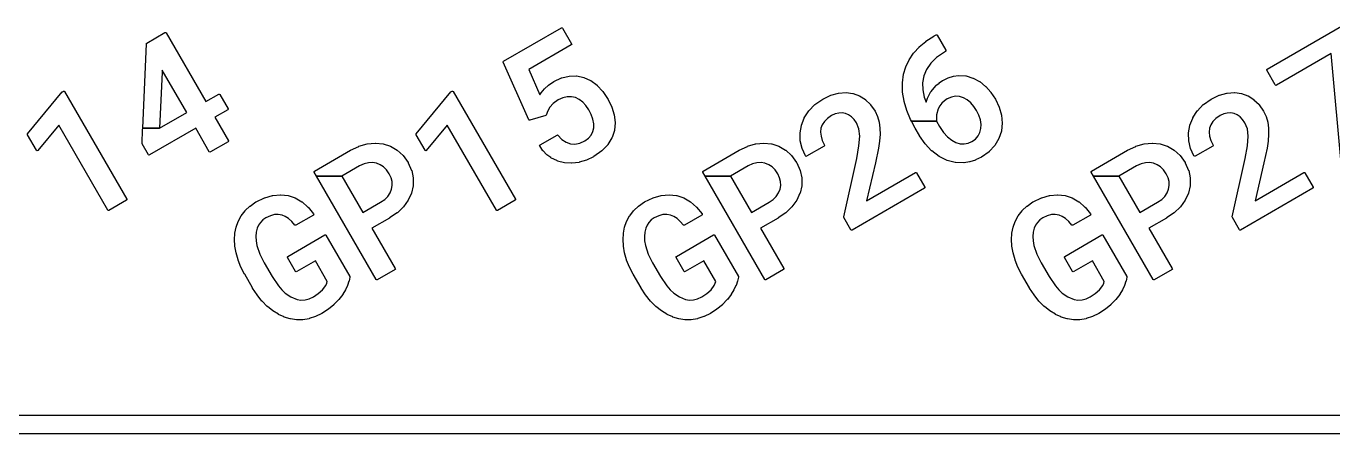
# Model space of a CAD drawing. Header units: millimetres. Extents: x 73 to 173, y -160 to -92.
# Drawn here: x 156.08 to 164.44, y -94.88 to -92.27 of the extents above; entities that cross this region are included whole.
import ezdxf

# ---------------------------------------------------------------- set-up
doc = ezdxf.new("R2010")
doc.units = ezdxf.units.MM
doc.layers.add('F.Silkscreen', color=41, linetype='CONTINUOUS', true_color=0xf2eda1)

msp = doc.modelspace()

# ---------------------------------------------------------------- linework, layer by layer
at = {"layer": 'F.Silkscreen', "linetype": 'CONTINUOUS'}
for p, q in [((159.136845, -92.49903), (159.507259, -92.285171)), ((159.507259, -92.285171), (159.511053, -92.284671)), ((159.511053, -92.284671), (159.514089, -92.287001)), ((159.514089, -92.287001), (159.571926, -92.387177)), ((164.021476, -92.548978), (164.497989, -92.273863)), ((156.852946, -92.382731), (156.853825, -92.382087)), ((156.853825, -92.382087), (156.970373, -92.314798)), ((156.970373, -92.314798), (156.974167, -92.314298)), ((156.974167, -92.314298), (156.977203, -92.316628)), ((156.977203, -92.316628), (157.231377, -92.756871)), ((161.795847, -92.407112), (161.838374, -92.371182)), ((161.838374, -92.371182), (161.838863, -92.370817)), ((161.838863, -92.370817), (161.89039, -92.337104)), ((161.89039, -92.337104), (161.890628, -92.336958)), ((161.890628, -92.336958), (161.903911, -92.329289)), ((161.903911, -92.329289), (161.907705, -92.328789)), ((161.907705, -92.328789), (161.910741, -92.331119)), ((161.910741, -92.331119), (161.967015, -92.428587)), ((156.827826, -92.927587), (156.85133, -92.3862)), ((156.85133, -92.3862), (156.852946, -92.382731)), ((159.570096, -92.394007), (159.297689, -92.551281)), ((159.572426, -92.390971), (159.570096, -92.394007)), ((159.571926, -92.387177), (159.572426, -92.390971)), ((161.731718, -92.488763), (161.760402, -92.446288)), ((161.760402, -92.446288), (161.760839, -92.445731)), ((161.760839, -92.445731), (161.795367, -92.407576)), ((161.795367, -92.407576), (161.795847, -92.407112)), ((161.957654, -92.439764), (161.90623, -92.474859)), ((161.965185, -92.435417), (161.957654, -92.439764)), ((161.967515, -92.432381), (161.965185, -92.435417)), ((161.967015, -92.428587), (161.967515, -92.432381)), ((164.43167, -92.450046), (164.081186, -92.652399)), ((164.499459, -93.196902), (164.43167, -92.450046)), ((159.13468, -92.50156), (159.136845, -92.49903)), ((159.134774, -92.505386), (159.13468, -92.50156)), ((159.297737, -92.873034), (159.134774, -92.505386)), ((161.696272, -92.58048), (161.710059, -92.534266)), ((161.710059, -92.534266), (161.710336, -92.533546)), ((161.710336, -92.533546), (161.731348, -92.489412)), ((161.731348, -92.489412), (161.731718, -92.488763)), ((161.869672, -92.510766), (161.842336, -92.551008)), ((161.90623, -92.474859), (161.869672, -92.510766)), ((164.019146, -92.552014), (164.021476, -92.548978)), ((156.953275, -92.568894), (156.935689, -92.927587)), ((157.109512, -92.82723), (156.952909, -92.555986)), ((156.952909, -92.555986), (156.953279, -92.568501)), ((156.953279, -92.568501), (156.953275, -92.568894)), ((159.297689, -92.551281), (159.368843, -92.713071)), ((159.423987, -92.65123), (159.457398, -92.62877)), ((159.457398, -92.62877), (159.458082, -92.628385)), ((159.458082, -92.628385), (159.507525, -92.605435)), ((159.507525, -92.605435), (159.508467, -92.605107)), ((159.508467, -92.605107), (159.555628, -92.59383)), ((159.555628, -92.59383), (159.556684, -92.593694)), ((159.556684, -92.593694), (159.603866, -92.592683)), ((159.603866, -92.592683), (159.604977, -92.592784)), ((159.604977, -92.592784), (159.649897, -92.601989)), ((159.649897, -92.601989), (159.651003, -92.602354)), ((159.651003, -92.602354), (159.693206, -92.621996)), ((159.693206, -92.621996), (159.69407, -92.622509)), ((159.69407, -92.622509), (159.734916, -92.652726)), ((161.688197, -92.63703), (161.696113, -92.581207)), ((161.696113, -92.581207), (161.696272, -92.58048)), ((161.82546, -92.592291), (161.817477, -92.636101)), ((161.842336, -92.551008), (161.82546, -92.592291)), ((161.923143, -92.637707), (161.945739, -92.622825)), ((161.945739, -92.622825), (161.946286, -92.622512)), ((161.946286, -92.622512), (161.980822, -92.605565)), ((161.980822, -92.605565), (161.981516, -92.605287)), ((161.981516, -92.605287), (162.014291, -92.594909)), ((162.014291, -92.594909), (162.015093, -92.594726)), ((162.015093, -92.594726), (162.046565, -92.590232)), ((162.046565, -92.590232), (162.047544, -92.590189)), ((162.047544, -92.590189), (162.09472, -92.592761)), ((162.09472, -92.592761), (162.095856, -92.592956)), ((162.095856, -92.592956), (162.139931, -92.605894)), ((162.139931, -92.605894), (162.140877, -92.606281)), ((162.140877, -92.606281), (162.181973, -92.62821)), ((162.181973, -92.62821), (162.182777, -92.628745)), ((162.182777, -92.628745), (162.220682, -92.659632)), ((164.019646, -92.555808), (164.019146, -92.552014)), ((164.074356, -92.650569), (164.019646, -92.555808)), ((156.091479, -92.962928), (156.312838, -92.69479)), ((156.312838, -92.69479), (156.314194, -92.693643)), ((156.314194, -92.693643), (156.321258, -92.689564)), ((156.321258, -92.689564), (156.325052, -92.689064)), ((156.325052, -92.689064), (156.328088, -92.691394)), ((156.328088, -92.691394), (156.726693, -93.381797)), ((157.231377, -92.756871), (157.314194, -92.709057)), ((157.314194, -92.709057), (157.317988, -92.708557)), ((157.317988, -92.708557), (157.321024, -92.710887)), ((157.321024, -92.710887), (157.373854, -92.802391)), ((158.577051, -92.962928), (158.79841, -92.69479)), ((158.79841, -92.69479), (158.799766, -92.693643)), ((158.799766, -92.693643), (158.80683, -92.689564)), ((158.80683, -92.689564), (158.810624, -92.689064)), ((158.810624, -92.689064), (158.81366, -92.691394)), ((158.81366, -92.691394), (159.212265, -93.381797)), ((159.368843, -92.713071), (159.377025, -92.700748)), ((159.377025, -92.700748), (159.377338, -92.700327)), ((159.377338, -92.700327), (159.397869, -92.675503)), ((159.397869, -92.675503), (159.398316, -92.675029)), ((159.398316, -92.675029), (159.42337, -92.651719)), ((159.42337, -92.651719), (159.423987, -92.65123)), ((159.734916, -92.652726), (159.735586, -92.653322)), ((159.735586, -92.653322), (159.771799, -92.691857)), ((159.771799, -92.691857), (159.772297, -92.69248)), ((159.772297, -92.69248), (159.80604, -92.742386)), ((161.179001, -92.740613), (161.23022, -92.716178)), ((161.23022, -92.716178), (161.231051, -92.715869)), ((161.231051, -92.715869), (161.279056, -92.702703)), ((161.279056, -92.702703), (161.27999, -92.70254)), ((161.27999, -92.70254), (161.327675, -92.698829)), ((161.327675, -92.698829), (161.328701, -92.698855)), ((161.328701, -92.698855), (161.372061, -92.704432)), ((161.372061, -92.704432), (161.373159, -92.704702)), ((161.373159, -92.704702), (161.413344, -92.719576)), ((161.688148, -92.637824), (161.688197, -92.63703)), ((161.689196, -92.69486), (161.688148, -92.637824)), ((161.689269, -92.695628), (161.689196, -92.69486)), ((161.699556, -92.75458), (161.689269, -92.695628)), ((161.817477, -92.636101), (161.818854, -92.682122)), ((161.818854, -92.682122), (161.828704, -92.728219)), ((161.849823, -92.734145), (161.871216, -92.693139)), ((161.871216, -92.693139), (161.871806, -92.692253)), ((161.871806, -92.692253), (161.902549, -92.655326)), ((161.902549, -92.655326), (161.903146, -92.654722)), ((161.903146, -92.654722), (161.922647, -92.63808)), ((161.922647, -92.63808), (161.923143, -92.637707)), ((162.220682, -92.659632), (162.221259, -92.660184)), ((162.221259, -92.660184), (162.254386, -92.697402)), ((162.254386, -92.697402), (162.254806, -92.697944)), ((162.254806, -92.697944), (162.283352, -92.740581)), ((163.664573, -92.740613), (163.715792, -92.716178)), ((163.715792, -92.716178), (163.716623, -92.715869)), ((163.716623, -92.715869), (163.764628, -92.702703)), ((163.764628, -92.702703), (163.765562, -92.70254)), ((163.765562, -92.70254), (163.813247, -92.698829)), ((163.813247, -92.698829), (163.814273, -92.698855)), ((163.814273, -92.698855), (163.857633, -92.704432)), ((163.857633, -92.704432), (163.858731, -92.704702)), ((163.858731, -92.704702), (163.898916, -92.719576)), ((164.077392, -92.652899), (164.074356, -92.650569)), ((164.081186, -92.652399), (164.077392, -92.652899)), ((159.433074, -92.791711), (159.419561, -92.816352)), ((159.453609, -92.768866), (159.433074, -92.791711)), ((159.486093, -92.745767), (159.453609, -92.768866)), ((159.516223, -92.731846), (159.486093, -92.745767)), ((159.543941, -92.725545), (159.516223, -92.731846)), ((159.571326, -92.725548), (159.543941, -92.725545)), ((159.597075, -92.731613), (159.571326, -92.725548)), ((159.62118, -92.743269), (159.597075, -92.731613)), ((159.643882, -92.760566), (159.62118, -92.743269)), ((159.663967, -92.782319), (159.643882, -92.760566)), ((159.68244, -92.809737), (159.663967, -92.782319)), ((159.80604, -92.742386), (159.806401, -92.743014)), ((159.806401, -92.743014), (159.829806, -92.791504)), ((159.829806, -92.791504), (159.83009, -92.792232)), ((159.83009, -92.792232), (159.84483, -92.841073)), ((161.089934, -92.815764), (161.127939, -92.776376)), ((161.127939, -92.776376), (161.12867, -92.775751)), ((161.12867, -92.775751), (161.178287, -92.741029)), ((161.178287, -92.741029), (161.179001, -92.740613)), ((161.413344, -92.719576), (161.414312, -92.720059)), ((161.414312, -92.720059), (161.45143, -92.743922)), ((161.45143, -92.743922), (161.452219, -92.744551)), ((161.452219, -92.744551), (161.484501, -92.776075)), ((161.484501, -92.776075), (161.485108, -92.77679)), ((161.485108, -92.77679), (161.513251, -92.817098)), ((161.699697, -92.75517), (161.699556, -92.75458)), ((161.717185, -92.812887), (161.699697, -92.75517)), ((161.828704, -92.728219), (161.841348, -92.761301)), ((161.841348, -92.761301), (161.849479, -92.734982)), ((161.849479, -92.734982), (161.849823, -92.734145)), ((161.928067, -92.78404), (161.917808, -92.802296)), ((161.941184, -92.766961), (161.928067, -92.78404)), ((161.956849, -92.75198), (161.941184, -92.766961)), ((161.975289, -92.73933), (161.956849, -92.75198)), ((162.002286, -92.727459), (161.975289, -92.73933)), ((162.028141, -92.723078), (162.002286, -92.727459)), ((162.053944, -92.724994), (162.028141, -92.723078)), ((162.078939, -92.73283), (162.053944, -92.724994)), ((162.102417, -92.745948), (162.078939, -92.73283)), ((162.125161, -92.764638), (162.102417, -92.745948)), ((162.14539, -92.787299), (162.125161, -92.764638)), ((162.163286, -92.81406), (162.14539, -92.787299)), ((162.283352, -92.740581), (162.283711, -92.741214)), ((162.283711, -92.741214), (162.307643, -92.791483)), ((162.307643, -92.791483), (162.307941, -92.792273)), ((162.307941, -92.792273), (162.32218, -92.842704)), ((163.575506, -92.815764), (163.613511, -92.776376)), ((163.613511, -92.776376), (163.614242, -92.775751)), ((163.614242, -92.775751), (163.663859, -92.741029)), ((163.663859, -92.741029), (163.664573, -92.740613)), ((163.898916, -92.719576), (163.899884, -92.720059)), ((163.899884, -92.720059), (163.937002, -92.743922)), ((163.937002, -92.743922), (163.937791, -92.744551)), ((163.937791, -92.744551), (163.970073, -92.776075)), ((163.970073, -92.776075), (163.97068, -92.77679)), ((163.97068, -92.77679), (163.998823, -92.817098)), ((156.935689, -92.927587), (157.109512, -92.82723)), ((157.372024, -92.809221), (157.289206, -92.857035)), ((157.289206, -92.857035), (157.375807, -93.007031)), ((157.374354, -92.806185), (157.372024, -92.809221)), ((157.373854, -92.802391), (157.374354, -92.806185)), ((159.299901, -92.87539), (159.297737, -92.873034)), ((159.303705, -92.875809), (159.299901, -92.87539)), ((159.406907, -92.845782), (159.303705, -92.875809)), ((159.407659, -92.845496), (159.406907, -92.845782)), ((159.410222, -92.842654), (159.407659, -92.845496)), ((159.419561, -92.816352), (159.410222, -92.842654)), ((159.697889, -92.840381), (159.68244, -92.809737)), ((159.708359, -92.869653), (159.697889, -92.840381)), ((159.714088, -92.898614), (159.708359, -92.869653)), ((159.84483, -92.841073), (159.845011, -92.841957)), ((159.845011, -92.841957), (159.850605, -92.891473)), ((161.042235, -92.9078), (161.060115, -92.862012)), ((161.060115, -92.862012), (161.06057, -92.861121)), ((161.06057, -92.861121), (161.08933, -92.816526)), ((161.08933, -92.816526), (161.089934, -92.815764)), ((161.189158, -92.883666), (161.175246, -92.90509)), ((161.208253, -92.864569), (161.189158, -92.883666)), ((161.235253, -92.846033), (161.208253, -92.864569)), ((161.258443, -92.835328), (161.235253, -92.846033)), ((161.280817, -92.830065), (161.258443, -92.835328)), ((161.303259, -92.829426), (161.280817, -92.830065)), ((161.324459, -92.83325), (161.303259, -92.829426)), ((161.344433, -92.841454), (161.324459, -92.83325)), ((161.363177, -92.854427), (161.344433, -92.841454)), ((161.379716, -92.871354), (161.363177, -92.854427)), ((161.39457, -92.892992), (161.379716, -92.871354)), ((161.513251, -92.817098), (161.513673, -92.817827)), ((161.513673, -92.817827), (161.529635, -92.851668)), ((161.529635, -92.851668), (161.52993, -92.852459)), ((161.52993, -92.852459), (161.539901, -92.888254)), ((161.717342, -92.81333), (161.717185, -92.812887)), ((161.74072, -92.870482), (161.717342, -92.81333)), ((161.740912, -92.870896), (161.74072, -92.870482)), ((161.746568, -92.881773), (161.740912, -92.870896)), ((161.748448, -92.885388), (161.746568, -92.881773)), ((161.746568, -92.881773), (161.906417, -92.881773)), ((161.906417, -92.881773), (161.746568, -92.881773)), ((161.906998, -92.841087), (161.906417, -92.881773)), ((161.906417, -92.881773), (161.925923, -92.915557)), ((161.917808, -92.802296), (161.906998, -92.841087)), ((162.178146, -92.844234), (162.163286, -92.81406)), ((162.187592, -92.873336), (162.178146, -92.844234)), ((162.192063, -92.902403), (162.187592, -92.873336)), ((162.32218, -92.842704), (162.322346, -92.843595)), ((162.322346, -92.843595), (162.327146, -92.894619)), ((163.527807, -92.9078), (163.545687, -92.862012)), ((163.545687, -92.862012), (163.546142, -92.861121)), ((163.546142, -92.861121), (163.574902, -92.816526)), ((163.574902, -92.816526), (163.575506, -92.815764)), ((163.67473, -92.883666), (163.660818, -92.90509)), ((163.693825, -92.864569), (163.67473, -92.883666)), ((163.720825, -92.846033), (163.693825, -92.864569)), ((163.744015, -92.835328), (163.720825, -92.846033)), ((163.766389, -92.830065), (163.744015, -92.835328)), ((163.788831, -92.829426), (163.766389, -92.830065)), ((163.810031, -92.83325), (163.788831, -92.829426)), ((163.830005, -92.841454), (163.810031, -92.83325)), ((163.848749, -92.854427), (163.830005, -92.841454)), ((163.865288, -92.871354), (163.848749, -92.854427)), ((163.880142, -92.892992), (163.865288, -92.871354)), ((163.998823, -92.817098), (163.999245, -92.817827)), ((163.999245, -92.817827), (164.015207, -92.851668)), ((164.015207, -92.851668), (164.015502, -92.852459)), ((164.015502, -92.852459), (164.025473, -92.888254)), ((156.090505, -92.964817), (156.091479, -92.962928)), ((156.091005, -92.968611), (156.090505, -92.964817)), ((156.290849, -92.90833), (156.156943, -93.069357)), ((156.604827, -93.452156), (156.290849, -92.90833)), ((156.823617, -93.024521), (156.827448, -92.936286)), ((156.827448, -92.936286), (156.827826, -92.927587)), ((156.827826, -92.927587), (156.935689, -92.927587)), ((156.935689, -92.927587), (156.827826, -92.927587)), ((157.16734, -92.927394), (156.871143, -93.098405)), ((157.253941, -93.07739), (157.16734, -92.927394)), ((158.576077, -92.964817), (158.577051, -92.962928)), ((158.576577, -92.968611), (158.576077, -92.964817)), ((158.776421, -92.90833), (158.642515, -93.069357)), ((159.090399, -93.452156), (158.776421, -92.90833)), ((159.697114, -92.971545), (159.708428, -92.949034)), ((159.708428, -92.949034), (159.71426, -92.924096)), ((159.71426, -92.924096), (159.714088, -92.898614)), ((159.845649, -92.94138), (159.830846, -92.986862)), ((159.84587, -92.940327), (159.845649, -92.94138)), ((159.850613, -92.892528), (159.84587, -92.940327)), ((159.850605, -92.891473), (159.850613, -92.892528)), ((161.03349, -92.957977), (161.033561, -92.956953)), ((161.035126, -93.007382), (161.03349, -92.957977)), ((161.033561, -92.956953), (161.041966, -92.90876)), ((161.041966, -92.90876), (161.042235, -92.9078)), ((161.167244, -92.927124), (161.164728, -92.951638)), ((161.164728, -92.951638), (161.167729, -92.978165)), ((161.175246, -92.90509), (161.167244, -92.927124)), ((161.409876, -92.930602), (161.39457, -92.892992)), ((161.415439, -92.977031), (161.409876, -92.930602)), ((161.539901, -92.888254), (161.540041, -92.888941)), ((161.540041, -92.888941), (161.54498, -92.926296)), ((161.545896, -92.9674), (161.542613, -93.008732)), ((161.54498, -92.926296), (161.545022, -92.92684)), ((161.545022, -92.92684), (161.545911, -92.966893)), ((161.545911, -92.966893), (161.545896, -92.9674)), ((161.770446, -92.927692), (161.748448, -92.885388)), ((161.770552, -92.927885), (161.770446, -92.927692)), ((161.797663, -92.974842), (161.770552, -92.927885)), ((161.925923, -92.915557), (161.951111, -92.953569)), ((161.951111, -92.953569), (161.976283, -92.981763)), ((162.173122, -92.976797), (162.184657, -92.953999)), ((162.184657, -92.953999), (162.191108, -92.929099)), ((162.191108, -92.929099), (162.192063, -92.902403)), ((162.321708, -92.945248), (162.306269, -92.992239)), ((162.32193, -92.94422), (162.321708, -92.945248)), ((162.32714, -92.89562), (162.32193, -92.94422)), ((162.327146, -92.894619), (162.32714, -92.89562)), ((163.519062, -92.957977), (163.519133, -92.956953)), ((163.520698, -93.007382), (163.519062, -92.957977)), ((163.519133, -92.956953), (163.527538, -92.90876)), ((163.527538, -92.90876), (163.527807, -92.9078)), ((163.652816, -92.927124), (163.6503, -92.951638)), ((163.6503, -92.951638), (163.653301, -92.978165)), ((163.660818, -92.90509), (163.652816, -92.927124)), ((163.895448, -92.930602), (163.880142, -92.892992)), ((163.901011, -92.977031), (163.895448, -92.930602)), ((164.025473, -92.888254), (164.025613, -92.888941)), ((164.025613, -92.888941), (164.030552, -92.926296)), ((164.031468, -92.9674), (164.028185, -93.008732)), ((164.030552, -92.926296), (164.030594, -92.92684)), ((164.030594, -92.92684), (164.031483, -92.966893)), ((164.031483, -92.966893), (164.031468, -92.9674)), ((156.148769, -93.06866), (156.091005, -92.968611)), ((156.824282, -93.027238), (156.823617, -93.024521)), ((156.864313, -93.096575), (156.824282, -93.027238)), ((157.373977, -93.013861), (157.260771, -93.07922)), ((157.376307, -93.010825), (157.373977, -93.013861)), ((157.375807, -93.007031), (157.376307, -93.010825)), ((158.158032, -93.068508), (158.210891, -93.043169)), ((158.210891, -93.043169), (158.211671, -93.042873)), ((158.211671, -93.042873), (158.263266, -93.028042)), ((158.263266, -93.028042), (158.264141, -93.027873)), ((158.264141, -93.027873), (158.316021, -93.022596)), ((158.316021, -93.022596), (158.317002, -93.022593)), ((158.317002, -93.022593), (158.365425, -93.027211)), ((158.365425, -93.027211), (158.366453, -93.027419)), ((158.366453, -93.027419), (158.412231, -93.041851)), ((158.412231, -93.041851), (158.413239, -93.042296)), ((158.413239, -93.042296), (158.455593, -93.066892)), ((158.634341, -93.06866), (158.576577, -92.968611)), ((159.367547, -93.037197), (159.369649, -93.033999)), ((159.368321, -93.040945), (159.367547, -93.037197)), ((159.388781, -93.071077), (159.368321, -93.040945)), ((159.369649, -93.033999), (159.369958, -93.033806)), ((159.369958, -93.033806), (159.478722, -92.971011)), ((159.478722, -92.971011), (159.482516, -92.970511)), ((159.482516, -92.970511), (159.4849, -92.971954)), ((159.4849, -92.971954), (159.510523, -92.999773)), ((159.510523, -92.999773), (159.536668, -93.017407)), ((159.536668, -93.017407), (159.564308, -93.0269)), ((159.564308, -93.0269), (159.593557, -93.028873)), ((159.593557, -93.028873), (159.62364, -93.023167)), ((159.62364, -93.023167), (159.655629, -93.008841)), ((159.655629, -93.008841), (159.680257, -92.991092)), ((159.680257, -92.991092), (159.697114, -92.971545)), ((159.803268, -93.032917), (159.766312, -93.071927)), ((159.803927, -93.032047), (159.803268, -93.032917)), ((159.83038, -92.987884), (159.803927, -93.032047)), ((159.830846, -92.986862), (159.83038, -92.987884)), ((160.643603, -93.068508), (160.696462, -93.043169)), ((160.696462, -93.043169), (160.697242, -93.042873)), ((160.697242, -93.042873), (160.748837, -93.028042)), ((160.748837, -93.028042), (160.749712, -93.027873)), ((160.749712, -93.027873), (160.801592, -93.022596)), ((160.801592, -93.022596), (160.802573, -93.022593)), ((160.802573, -93.022593), (160.850996, -93.027211)), ((160.850996, -93.027211), (160.852024, -93.027419)), ((160.852024, -93.027419), (160.897802, -93.041851)), ((160.897802, -93.041851), (160.89881, -93.042296)), ((160.89881, -93.042296), (160.941164, -93.066892)), ((161.035257, -93.008367), (161.035126, -93.007382)), ((161.046715, -93.056847), (161.035257, -93.008367)), ((161.188631, -93.041301), (161.075426, -93.10666)), ((161.167729, -92.978165), (161.176028, -93.004982)), ((161.176028, -93.004982), (161.190621, -93.034771)), ((161.190861, -93.038591), (161.188631, -93.041301)), ((161.190621, -93.034771), (161.190861, -93.038591)), ((161.395937, -93.120833), (161.410697, -93.038901)), ((161.410697, -93.038901), (161.415439, -92.977031)), ((161.542574, -93.009074), (161.535869, -93.053999)), ((161.542613, -93.008732), (161.542574, -93.009074)), ((161.797862, -92.975159), (161.797663, -92.974842)), ((161.833457, -93.027358), (161.797862, -92.975159)), ((161.833948, -93.027969), (161.833457, -93.027358)), ((161.875525, -93.072116), (161.833948, -93.027969)), ((161.976283, -92.981763), (162.003905, -93.004064)), ((162.003905, -93.004064), (162.030279, -93.01823)), ((162.030279, -93.01823), (162.057565, -93.026307)), ((162.057565, -93.026307), (162.083885, -93.028005)), ((162.083885, -93.028005), (162.109486, -93.023651)), ((162.109486, -93.023651), (162.133555, -93.013249)), ((162.133555, -93.013249), (162.156537, -92.996458)), ((162.156537, -92.996458), (162.173122, -92.976797)), ((162.279175, -93.038252), (162.243393, -93.076859)), ((162.279817, -93.03739), (162.279175, -93.038252)), ((162.305828, -92.993215), (162.279817, -93.03739)), ((162.306269, -92.992239), (162.305828, -92.993215)), ((163.129175, -93.068508), (163.182034, -93.043169)), ((163.182034, -93.043169), (163.182814, -93.042873)), ((163.182814, -93.042873), (163.234409, -93.028042)), ((163.234409, -93.028042), (163.235284, -93.027873)), ((163.235284, -93.027873), (163.287164, -93.022596)), ((163.287164, -93.022596), (163.288145, -93.022593)), ((163.288145, -93.022593), (163.336568, -93.027211)), ((163.336568, -93.027211), (163.337596, -93.027419)), ((163.337596, -93.027419), (163.383374, -93.041851)), ((163.383374, -93.041851), (163.384382, -93.042296)), ((163.384382, -93.042296), (163.426736, -93.066892)), ((163.520829, -93.008367), (163.520698, -93.007382)), ((163.532287, -93.056847), (163.520829, -93.008367)), ((163.674203, -93.041301), (163.560998, -93.10666)), ((163.653301, -92.978165), (163.6616, -93.004982)), ((163.6616, -93.004982), (163.676193, -93.034771)), ((163.676433, -93.038591), (163.674203, -93.041301)), ((163.676193, -93.034771), (163.676433, -93.038591)), ((163.881509, -93.120833), (163.896269, -93.038901)), ((163.896269, -93.038901), (163.901011, -92.977031)), ((164.028146, -93.009074), (164.021441, -93.053999)), ((164.028185, -93.008732), (164.028146, -93.009074)), ((156.149902, -93.070004), (156.148769, -93.06866)), ((156.153557, -93.071139), (156.149902, -93.070004)), ((156.156943, -93.069357), (156.153557, -93.071139)), ((156.867349, -93.098905), (156.864313, -93.096575)), ((156.871143, -93.098405), (156.867349, -93.098905)), ((157.256977, -93.07972), (157.253941, -93.07739)), ((157.260771, -93.07922), (157.256977, -93.07972)), ((157.927263, -93.201726), (158.157693, -93.068687)), ((158.157693, -93.068687), (158.158032, -93.068508)), ((158.455593, -93.066892), (158.456464, -93.067533)), ((158.456464, -93.067533), (158.49332, -93.101373)), ((158.49332, -93.101373), (158.494013, -93.102159)), ((158.494013, -93.102159), (158.526133, -93.147342)), ((158.635474, -93.070004), (158.634341, -93.06866)), ((158.639129, -93.071139), (158.635474, -93.070004)), ((158.642515, -93.069357), (158.639129, -93.071139)), ((159.389278, -93.071696), (159.388781, -93.071077)), ((159.412108, -93.095933), (159.389278, -93.071696)), ((159.412745, -93.096503), (159.412108, -93.095933)), ((159.438048, -93.115512), (159.412745, -93.096503)), ((159.438837, -93.115997), (159.438048, -93.115512)), ((159.4811, -93.136863), (159.438837, -93.115997)), ((159.667069, -93.131439), (159.62103, -93.145499)), ((159.667783, -93.13116), (159.667069, -93.131439)), ((159.712548, -93.109546), (159.667783, -93.13116)), ((159.713238, -93.109141), (159.712548, -93.109546)), ((159.765546, -93.072586), (159.713238, -93.109141)), ((159.766312, -93.071927), (159.765546, -93.072586)), ((160.412834, -93.201726), (160.643264, -93.068687)), ((160.643264, -93.068687), (160.643603, -93.068508)), ((160.941164, -93.066892), (160.942035, -93.067533)), ((160.942035, -93.067533), (160.978891, -93.101373)), ((160.978891, -93.101373), (160.979584, -93.102159)), ((160.979584, -93.102159), (161.011704, -93.147342)), ((161.047035, -93.057778), (161.046715, -93.056847)), ((161.06838, -93.104411), (161.047035, -93.057778)), ((161.068596, -93.10483), (161.06838, -93.104411)), ((161.071632, -93.10716), (161.068596, -93.10483)), ((161.075426, -93.10666), (161.071632, -93.10716)), ((161.313391, -93.494946), (161.395937, -93.120833)), ((161.535817, -93.054291), (161.515791, -93.149446)), ((161.535869, -93.053999), (161.535817, -93.054291)), ((161.876167, -93.07269), (161.875525, -93.072116)), ((161.923628, -93.108242), (161.876167, -93.07269)), ((161.924471, -93.108752), (161.923628, -93.108242)), ((161.974825, -93.132809), (161.924471, -93.108752)), ((161.975746, -93.133142), (161.974825, -93.132809)), ((162.026768, -93.146139), (161.975746, -93.133142)), ((162.155397, -93.130851), (162.11906, -93.142456)), ((162.156078, -93.130577), (162.155397, -93.130851)), ((162.193409, -93.112268), (162.156078, -93.130577)), ((162.194094, -93.111861), (162.193409, -93.112268)), ((162.242613, -93.077542), (162.194094, -93.111861)), ((162.243393, -93.076859), (162.242613, -93.077542)), ((162.898406, -93.201726), (163.128836, -93.068687)), ((163.128836, -93.068687), (163.129175, -93.068508)), ((163.426736, -93.066892), (163.427607, -93.067533)), ((163.427607, -93.067533), (163.464463, -93.101373)), ((163.464463, -93.101373), (163.465156, -93.102159)), ((163.465156, -93.102159), (163.497276, -93.147342)), ((163.532607, -93.057778), (163.532287, -93.056847)), ((163.553952, -93.104411), (163.532607, -93.057778)), ((163.554168, -93.10483), (163.553952, -93.104411)), ((163.557204, -93.10716), (163.554168, -93.10483)), ((163.560998, -93.10666), (163.557204, -93.10716)), ((163.798963, -93.494946), (163.881509, -93.120833)), ((164.021389, -93.054291), (164.001363, -93.149446)), ((164.021441, -93.053999), (164.021389, -93.054291)), ((157.924933, -93.204762), (157.927263, -93.201726)), ((157.925433, -93.208556), (157.924933, -93.204762)), ((157.94014, -93.23403), (157.925433, -93.208556)), ((158.215806, -93.168686), (158.102627, -93.23403)), ((158.244598, -93.155134), (158.215806, -93.168686)), ((158.271588, -93.148182), (158.244598, -93.155134)), ((158.298482, -93.146851), (158.271588, -93.148182)), ((158.323621, -93.151086), (158.298482, -93.146851)), ((158.347265, -93.160596), (158.323621, -93.151086)), ((158.369007, -93.175248), (158.347265, -93.160596)), ((158.388048, -93.194438), (158.369007, -93.175248)), ((158.405182, -93.219277), (158.388048, -93.194438)), ((158.526133, -93.147342), (158.526611, -93.148174)), ((158.526611, -93.148174), (158.548646, -93.196753)), ((158.548646, -93.196753), (158.548983, -93.197775)), ((158.548983, -93.197775), (158.559138, -93.245396)), ((159.482053, -93.137218), (159.4811, -93.136863)), ((159.525832, -93.148632), (159.482053, -93.137218)), ((159.526775, -93.148784), (159.525832, -93.148632)), ((159.572291, -93.151686), (159.526775, -93.148784)), ((159.57324, -93.151656), (159.572291, -93.151686)), ((159.620201, -93.145677), (159.57324, -93.151656)), ((159.62103, -93.145499), (159.620201, -93.145677)), ((160.410504, -93.204762), (160.412834, -93.201726)), ((160.411004, -93.208556), (160.410504, -93.204762)), ((160.425711, -93.23403), (160.411004, -93.208556)), ((160.701377, -93.168686), (160.588198, -93.23403)), ((160.730169, -93.155134), (160.701377, -93.168686)), ((160.757159, -93.148182), (160.730169, -93.155134)), ((160.784053, -93.146851), (160.757159, -93.148182)), ((160.809192, -93.151086), (160.784053, -93.146851)), ((160.832836, -93.160596), (160.809192, -93.151086)), ((160.854578, -93.175248), (160.832836, -93.160596)), ((160.873619, -93.194438), (160.854578, -93.175248)), ((160.890753, -93.219277), (160.873619, -93.194438)), ((161.011704, -93.147342), (161.012182, -93.148174)), ((161.012182, -93.148174), (161.034217, -93.196753)), ((161.034217, -93.196753), (161.034554, -93.197775)), ((161.034554, -93.197775), (161.044709, -93.245396)), ((161.515769, -93.149546), (161.459601, -93.391563)), ((161.459601, -93.391563), (161.771349, -93.211575)), ((161.515791, -93.149446), (161.515769, -93.149546)), ((161.771349, -93.211575), (161.775143, -93.211075)), ((161.775143, -93.211075), (161.778179, -93.213405)), ((161.778179, -93.213405), (161.831009, -93.304909)), ((162.02783, -93.146291), (162.026768, -93.146139)), ((162.08161, -93.148144), (162.02783, -93.146291)), ((162.082536, -93.14809), (162.08161, -93.148144)), ((162.118293, -93.142636), (162.082536, -93.14809)), ((162.11906, -93.142456), (162.118293, -93.142636)), ((162.896076, -93.204762), (162.898406, -93.201726)), ((162.896576, -93.208556), (162.896076, -93.204762)), ((162.911283, -93.23403), (162.896576, -93.208556)), ((163.186949, -93.168686), (163.07377, -93.23403)), ((163.215741, -93.155134), (163.186949, -93.168686)), ((163.242731, -93.148182), (163.215741, -93.155134)), ((163.269625, -93.146851), (163.242731, -93.148182)), ((163.294764, -93.151086), (163.269625, -93.146851)), ((163.318408, -93.160596), (163.294764, -93.151086)), ((163.34015, -93.175248), (163.318408, -93.160596)), ((163.359191, -93.194438), (163.34015, -93.175248)), ((163.376325, -93.219277), (163.359191, -93.194438)), ((163.497276, -93.147342), (163.497754, -93.148174)), ((163.497754, -93.148174), (163.519789, -93.196753)), ((163.519789, -93.196753), (163.520126, -93.197775)), ((163.520126, -93.197775), (163.530281, -93.245396)), ((164.001341, -93.149546), (163.945173, -93.391563)), ((163.945173, -93.391563), (164.256921, -93.211575)), ((164.001363, -93.149446), (164.001341, -93.149546)), ((164.256921, -93.211575), (164.260715, -93.211075)), ((164.260715, -93.211075), (164.263751, -93.213405)), ((164.263751, -93.213405), (164.316581, -93.304909)), ((157.940527, -93.2347), (157.94014, -93.23403)), ((157.94014, -93.23403), (158.102627, -93.23403)), ((158.102627, -93.23403), (157.94014, -93.23403)), ((158.322156, -93.895701), (157.940527, -93.2347)), ((158.102627, -93.23403), (158.237067, -93.466884)), ((158.416883, -93.244314), (158.405182, -93.219277)), ((158.423221, -93.269087), (158.416883, -93.244314)), ((158.420236, -93.318237), (158.424401, -93.294009)), ((158.424401, -93.294009), (158.423221, -93.269087)), ((158.558629, -93.295465), (158.547812, -93.341812)), ((158.55876, -93.29438), (158.558629, -93.295465)), ((158.559248, -93.24649), (158.55876, -93.29438)), ((158.559138, -93.245396), (158.559248, -93.24649)), ((160.426098, -93.2347), (160.425711, -93.23403)), ((160.425711, -93.23403), (160.588198, -93.23403)), ((160.588198, -93.23403), (160.425711, -93.23403)), ((160.807727, -93.895701), (160.426098, -93.2347)), ((160.588198, -93.23403), (160.722638, -93.466884)), ((160.902454, -93.244314), (160.890753, -93.219277)), ((160.908792, -93.269087), (160.902454, -93.244314)), ((160.905807, -93.318237), (160.909972, -93.294009)), ((160.909972, -93.294009), (160.908792, -93.269087)), ((161.0442, -93.295465), (161.033383, -93.341812)), ((161.044331, -93.29438), (161.0442, -93.295465)), ((161.044819, -93.24649), (161.044331, -93.29438)), ((161.044709, -93.245396), (161.044819, -93.24649)), ((162.91167, -93.2347), (162.911283, -93.23403)), ((162.911283, -93.23403), (163.07377, -93.23403)), ((163.07377, -93.23403), (162.911283, -93.23403)), ((163.293299, -93.895701), (162.91167, -93.2347)), ((163.07377, -93.23403), (163.20821, -93.466884)), ((163.388026, -93.244314), (163.376325, -93.219277)), ((163.394364, -93.269087), (163.388026, -93.244314)), ((163.391379, -93.318237), (163.395544, -93.294009)), ((163.395544, -93.294009), (163.394364, -93.269087)), ((163.529772, -93.295465), (163.518955, -93.341812)), ((163.529903, -93.29438), (163.529772, -93.295465)), ((163.530391, -93.24649), (163.529903, -93.29438)), ((163.530281, -93.245396), (163.530391, -93.24649)), ((156.726693, -93.381797), (156.727193, -93.385591)), ((157.553057, -93.399006), (157.608031, -93.372412)), ((157.608031, -93.372412), (157.608812, -93.372112)), ((157.608812, -93.372112), (157.659147, -93.357478)), ((157.659147, -93.357478), (157.660071, -93.357301)), ((157.660071, -93.357301), (157.710145, -93.352555)), ((157.710145, -93.352555), (157.711172, -93.352564)), ((157.711172, -93.352564), (157.757638, -93.357753)), ((157.757638, -93.357753), (157.758678, -93.357983)), ((157.758678, -93.357983), (157.803416, -93.373044)), ((157.803416, -93.373044), (157.804354, -93.373472)), ((157.804354, -93.373472), (157.846527, -93.398256)), ((158.350252, -93.401536), (158.376445, -93.383424)), ((158.376445, -93.383424), (158.396074, -93.363697)), ((158.396074, -93.363697), (158.410956, -93.341344)), ((158.410956, -93.341344), (158.420236, -93.318237)), ((158.547491, -93.342753), (158.527286, -93.387007)), ((158.547812, -93.341812), (158.547491, -93.342753)), ((159.212265, -93.381797), (159.212765, -93.385591)), ((160.038628, -93.399006), (160.093602, -93.372412)), ((160.093602, -93.372412), (160.094383, -93.372112)), ((160.094383, -93.372112), (160.144718, -93.357478)), ((160.144718, -93.357478), (160.145642, -93.357301)), ((160.145642, -93.357301), (160.195716, -93.352555)), ((160.195716, -93.352555), (160.196743, -93.352564)), ((160.196743, -93.352564), (160.243209, -93.357753)), ((160.243209, -93.357753), (160.244249, -93.357983)), ((160.244249, -93.357983), (160.288987, -93.373044)), ((160.288987, -93.373044), (160.289925, -93.373472)), ((160.289925, -93.373472), (160.332098, -93.398256)), ((160.835823, -93.401536), (160.862016, -93.383424)), ((160.862016, -93.383424), (160.881645, -93.363697)), ((160.881645, -93.363697), (160.896527, -93.341344)), ((160.896527, -93.341344), (160.905807, -93.318237)), ((161.033062, -93.342753), (161.012857, -93.387007)), ((161.033383, -93.341812), (161.033062, -93.342753)), ((161.829179, -93.311739), (161.366203, -93.579039)), ((161.831509, -93.308703), (161.829179, -93.311739)), ((161.831009, -93.304909), (161.831509, -93.308703)), ((162.5242, -93.399006), (162.579174, -93.372412)), ((162.579174, -93.372412), (162.579955, -93.372112)), ((162.579955, -93.372112), (162.63029, -93.357478)), ((162.63029, -93.357478), (162.631214, -93.357301)), ((162.631214, -93.357301), (162.681288, -93.352555)), ((162.681288, -93.352555), (162.682315, -93.352564)), ((162.682315, -93.352564), (162.728781, -93.357753)), ((162.728781, -93.357753), (162.729821, -93.357983)), ((162.729821, -93.357983), (162.774559, -93.373044)), ((162.774559, -93.373044), (162.775497, -93.373472)), ((162.775497, -93.373472), (162.81767, -93.398256)), ((163.321395, -93.401536), (163.347588, -93.383424)), ((163.347588, -93.383424), (163.367217, -93.363697)), ((163.367217, -93.363697), (163.382099, -93.341344)), ((163.382099, -93.341344), (163.391379, -93.318237)), ((163.518634, -93.342753), (163.498429, -93.387007)), ((163.518955, -93.341812), (163.518634, -93.342753)), ((164.314751, -93.311739), (163.851775, -93.579039)), ((164.317081, -93.308703), (164.314751, -93.311739)), ((164.316581, -93.304909), (164.317081, -93.308703)), ((156.607863, -93.454486), (156.604827, -93.452156)), ((156.611657, -93.453986), (156.607863, -93.454486)), ((156.724863, -93.388627), (156.611657, -93.453986)), ((156.727193, -93.385591), (156.724863, -93.388627)), ((157.457947, -93.487921), (157.482991, -93.455063)), ((157.482991, -93.455063), (157.483531, -93.454463)), ((157.483531, -93.454463), (157.514078, -93.425548)), ((157.514078, -93.425548), (157.514702, -93.425046)), ((157.514702, -93.425046), (157.552421, -93.399374)), ((157.552421, -93.399374), (157.553057, -93.399006)), ((157.846527, -93.398256), (157.847274, -93.398793)), ((157.847274, -93.398793), (157.885263, -93.431808)), ((157.885263, -93.431808), (157.88583, -93.432388)), ((157.88583, -93.432388), (157.921445, -93.475273)), ((158.237067, -93.466884), (158.350252, -93.401536)), ((158.456363, -93.468642), (158.407902, -93.501787)), ((158.457008, -93.468117), (158.456363, -93.468642)), ((158.495714, -93.430857), (158.457008, -93.468117)), ((158.496303, -93.430178), (158.495714, -93.430857)), ((158.526795, -93.387853), (158.496303, -93.430178)), ((158.527286, -93.387007), (158.526795, -93.387853)), ((159.093435, -93.454486), (159.090399, -93.452156)), ((159.097229, -93.453986), (159.093435, -93.454486)), ((159.210435, -93.388627), (159.097229, -93.453986)), ((159.212765, -93.385591), (159.210435, -93.388627)), ((159.943518, -93.487921), (159.968562, -93.455063)), ((159.968562, -93.455063), (159.969102, -93.454463)), ((159.969102, -93.454463), (159.999649, -93.425548)), ((159.999649, -93.425548), (160.000273, -93.425046)), ((160.000273, -93.425046), (160.037992, -93.399374)), ((160.037992, -93.399374), (160.038628, -93.399006)), ((160.332098, -93.398256), (160.332845, -93.398793)), ((160.332845, -93.398793), (160.370834, -93.431808)), ((160.370834, -93.431808), (160.371401, -93.432388)), ((160.371401, -93.432388), (160.407016, -93.475273)), ((160.722638, -93.466884), (160.835823, -93.401536)), ((160.941934, -93.468642), (160.893473, -93.501787)), ((160.942579, -93.468117), (160.941934, -93.468642)), ((160.981285, -93.430857), (160.942579, -93.468117)), ((160.981874, -93.430178), (160.981285, -93.430857)), ((161.012366, -93.387853), (160.981874, -93.430178)), ((161.012857, -93.387007), (161.012366, -93.387853)), ((162.42909, -93.487921), (162.454134, -93.455063)), ((162.454134, -93.455063), (162.454674, -93.454463)), ((162.454674, -93.454463), (162.485221, -93.425548)), ((162.485221, -93.425548), (162.485845, -93.425046)), ((162.485845, -93.425046), (162.523564, -93.399374)), ((162.523564, -93.399374), (162.5242, -93.399006)), ((162.81767, -93.398256), (162.818417, -93.398793)), ((162.818417, -93.398793), (162.856406, -93.431808)), ((162.856406, -93.431808), (162.856973, -93.432388)), ((162.856973, -93.432388), (162.892588, -93.475273)), ((163.20821, -93.466884), (163.321395, -93.401536)), ((163.427506, -93.468642), (163.379045, -93.501787)), ((163.428151, -93.468117), (163.427506, -93.468642)), ((163.466857, -93.430857), (163.428151, -93.468117)), ((163.467446, -93.430178), (163.466857, -93.430857)), ((163.497938, -93.387853), (163.467446, -93.430178)), ((163.498429, -93.387007), (163.497938, -93.387853)), ((157.425861, -93.560835), (157.437979, -93.525021)), ((157.437979, -93.525021), (157.438313, -93.524253)), ((157.438313, -93.524253), (157.457522, -93.488581)), ((157.457522, -93.488581), (157.457947, -93.487921)), ((157.56901, -93.548217), (157.560419, -93.567779)), ((157.580984, -93.53015), (157.56901, -93.548217)), ((157.59619, -93.514405), (157.580984, -93.53015)), ((157.615476, -93.500867), (157.59619, -93.514405)), ((157.644508, -93.487017), (157.615476, -93.500867)), ((157.670265, -93.48014), (157.644508, -93.487017)), ((157.695592, -93.47886), (157.670265, -93.48014)), ((157.719178, -93.483037), (157.695592, -93.47886)), ((157.740276, -93.491824), (157.719178, -93.483037)), ((157.76145, -93.505992), (157.740276, -93.491824)), ((157.781343, -93.52395), (157.76145, -93.505992)), ((157.801593, -93.54662), (157.781343, -93.52395)), ((157.804028, -93.548119), (157.801593, -93.54662)), ((157.807822, -93.547619), (157.804028, -93.548119)), ((157.920098, -93.482797), (157.807822, -93.547619)), ((157.920792, -93.482314), (157.920098, -93.482797)), ((157.922577, -93.478928), (157.920792, -93.482314)), ((157.921445, -93.475273), (157.922577, -93.478928)), ((158.407579, -93.50199), (158.294895, -93.567048)), ((158.407902, -93.501787), (158.407579, -93.50199)), ((159.911432, -93.560835), (159.92355, -93.525021)), ((159.92355, -93.525021), (159.923884, -93.524253)), ((159.923884, -93.524253), (159.943093, -93.488581)), ((159.943093, -93.488581), (159.943518, -93.487921)), ((160.054581, -93.548217), (160.04599, -93.567779)), ((160.066555, -93.53015), (160.054581, -93.548217)), ((160.081761, -93.514405), (160.066555, -93.53015)), ((160.101047, -93.500867), (160.081761, -93.514405)), ((160.130079, -93.487017), (160.101047, -93.500867)), ((160.155836, -93.48014), (160.130079, -93.487017)), ((160.181163, -93.47886), (160.155836, -93.48014)), ((160.204749, -93.483037), (160.181163, -93.47886)), ((160.225847, -93.491824), (160.204749, -93.483037)), ((160.247021, -93.505992), (160.225847, -93.491824)), ((160.266914, -93.52395), (160.247021, -93.505992)), ((160.287164, -93.54662), (160.266914, -93.52395)), ((160.289599, -93.548119), (160.287164, -93.54662)), ((160.293393, -93.547619), (160.289599, -93.548119)), ((160.405669, -93.482797), (160.293393, -93.547619)), ((160.406363, -93.482314), (160.405669, -93.482797)), ((160.408148, -93.478928), (160.406363, -93.482314)), ((160.407016, -93.475273), (160.408148, -93.478928)), ((160.89315, -93.50199), (160.780466, -93.567048)), ((160.893473, -93.501787), (160.89315, -93.50199)), ((161.313944, -93.498523), (161.313391, -93.494946)), ((161.359373, -93.577209), (161.313944, -93.498523)), ((162.397004, -93.560835), (162.409122, -93.525021)), ((162.409122, -93.525021), (162.409456, -93.524253)), ((162.409456, -93.524253), (162.428665, -93.488581)), ((162.428665, -93.488581), (162.42909, -93.487921)), ((162.540153, -93.548217), (162.531562, -93.567779)), ((162.552127, -93.53015), (162.540153, -93.548217)), ((162.567333, -93.514405), (162.552127, -93.53015)), ((162.586619, -93.500867), (162.567333, -93.514405)), ((162.615651, -93.487017), (162.586619, -93.500867)), ((162.641408, -93.48014), (162.615651, -93.487017)), ((162.666735, -93.47886), (162.641408, -93.48014)), ((162.690321, -93.483037), (162.666735, -93.47886)), ((162.711419, -93.491824), (162.690321, -93.483037)), ((162.732593, -93.505992), (162.711419, -93.491824)), ((162.752486, -93.52395), (162.732593, -93.505992)), ((162.772736, -93.54662), (162.752486, -93.52395)), ((162.775171, -93.548119), (162.772736, -93.54662)), ((162.778965, -93.547619), (162.775171, -93.548119)), ((162.891241, -93.482797), (162.778965, -93.547619)), ((162.891935, -93.482314), (162.891241, -93.482797)), ((162.89372, -93.478928), (162.891935, -93.482314)), ((162.892588, -93.475273), (162.89372, -93.478928)), ((163.378722, -93.50199), (163.266038, -93.567048)), ((163.379045, -93.501787), (163.378722, -93.50199)), ((163.799516, -93.498523), (163.798963, -93.494946)), ((163.844945, -93.577209), (163.799516, -93.498523)), ((157.415745, -93.639216), (157.418303, -93.600122)), ((157.418303, -93.600122), (157.418382, -93.599504)), ((157.418382, -93.599504), (157.425687, -93.561494)), ((157.425687, -93.561494), (157.425861, -93.560835)), ((157.554283, -93.592167), (157.552082, -93.6194)), ((157.552082, -93.6194), (157.55373, -93.647683)), ((157.560419, -93.567779), (157.554283, -93.592167)), ((157.756454, -93.747243), (157.993695, -93.610272)), ((157.993695, -93.610272), (157.997489, -93.609772)), ((157.997489, -93.609772), (158.000525, -93.612102)), ((158.000525, -93.612102), (158.153177, -93.876502)), ((158.294895, -93.567048), (158.444022, -93.825342)), ((159.901316, -93.639216), (159.903874, -93.600122)), ((159.903874, -93.600122), (159.903953, -93.599504)), ((159.903953, -93.599504), (159.911258, -93.561494)), ((159.911258, -93.561494), (159.911432, -93.560835)), ((160.039854, -93.592167), (160.037653, -93.6194)), ((160.037653, -93.6194), (160.039301, -93.647683)), ((160.04599, -93.567779), (160.039854, -93.592167)), ((160.242025, -93.747243), (160.479266, -93.610272)), ((160.479266, -93.610272), (160.48306, -93.609772)), ((160.48306, -93.609772), (160.486096, -93.612102)), ((160.486096, -93.612102), (160.638748, -93.876502)), ((160.780466, -93.567048), (160.929593, -93.825342)), ((161.362409, -93.579539), (161.359373, -93.577209)), ((161.366203, -93.579039), (161.362409, -93.579539)), ((162.386888, -93.639216), (162.389446, -93.600122)), ((162.389446, -93.600122), (162.389525, -93.599504)), ((162.389525, -93.599504), (162.39683, -93.561494)), ((162.39683, -93.561494), (162.397004, -93.560835)), ((162.525426, -93.592167), (162.523225, -93.6194)), ((162.523225, -93.6194), (162.524873, -93.647683)), ((162.531562, -93.567779), (162.525426, -93.592167)), ((162.727597, -93.747243), (162.964838, -93.610272)), ((162.964838, -93.610272), (162.968632, -93.609772)), ((162.968632, -93.609772), (162.971668, -93.612102)), ((162.971668, -93.612102), (163.12432, -93.876502)), ((163.266038, -93.567048), (163.415165, -93.825342)), ((163.847981, -93.579539), (163.844945, -93.577209)), ((163.851775, -93.579039), (163.847981, -93.579539)), ((157.41574, -93.639778), (157.415745, -93.639216)), ((157.417672, -93.68069), (157.41574, -93.639778)), ((157.417737, -93.681295), (157.417672, -93.68069)), ((157.425132, -93.724639), (157.417737, -93.681295)), ((157.55373, -93.647683), (157.559085, -93.677897)), ((157.559085, -93.677897), (157.577129, -93.732889)), ((159.901311, -93.639778), (159.901316, -93.639216)), ((159.903243, -93.68069), (159.901311, -93.639778)), ((159.903308, -93.681295), (159.903243, -93.68069)), ((159.910703, -93.724639), (159.903308, -93.681295)), ((160.039301, -93.647683), (160.044656, -93.677897)), ((160.044656, -93.677897), (160.0627, -93.732889)), ((162.386883, -93.639778), (162.386888, -93.639216)), ((162.388815, -93.68069), (162.386883, -93.639778)), ((162.38888, -93.681295), (162.388815, -93.68069)), ((162.396275, -93.724639), (162.38888, -93.681295)), ((162.524873, -93.647683), (162.530228, -93.677897)), ((162.530228, -93.677897), (162.548272, -93.732889)), ((157.425257, -93.725183), (157.425132, -93.724639)), ((157.438331, -93.770536), (157.425257, -93.725183)), ((157.438498, -93.771022), (157.438331, -93.770536)), ((157.456542, -93.815752), (157.438498, -93.771022)), ((157.577129, -93.732889), (157.604963, -93.788656)), ((157.604963, -93.788656), (157.656086, -93.877204)), ((157.754124, -93.750279), (157.756454, -93.747243)), ((157.754624, -93.754073), (157.754124, -93.750279)), ((157.806208, -93.843419), (157.754624, -93.754073)), ((157.932742, -93.776136), (157.813038, -93.845249)), ((158.008721, -93.907736), (157.932742, -93.776136)), ((159.910828, -93.725183), (159.910703, -93.724639)), ((159.923902, -93.770536), (159.910828, -93.725183)), ((159.924069, -93.771022), (159.923902, -93.770536)), ((159.942113, -93.815752), (159.924069, -93.771022)), ((160.0627, -93.732889), (160.090534, -93.788656)), ((160.090534, -93.788656), (160.141657, -93.877204)), ((160.239695, -93.750279), (160.242025, -93.747243)), ((160.240195, -93.754073), (160.239695, -93.750279)), ((160.291779, -93.843419), (160.240195, -93.754073)), ((160.418313, -93.776136), (160.298609, -93.845249)), ((160.494292, -93.907736), (160.418313, -93.776136)), ((162.3964, -93.725183), (162.396275, -93.724639)), ((162.409474, -93.770536), (162.3964, -93.725183)), ((162.409641, -93.771022), (162.409474, -93.770536)), ((162.427685, -93.815752), (162.409641, -93.771022)), ((162.548272, -93.732889), (162.576106, -93.788656)), ((162.576106, -93.788656), (162.627229, -93.877204)), ((162.725267, -93.750279), (162.727597, -93.747243)), ((162.725767, -93.754073), (162.725267, -93.750279)), ((162.777351, -93.843419), (162.725767, -93.754073)), ((162.903885, -93.776136), (162.784181, -93.845249)), ((162.979864, -93.907736), (162.903885, -93.776136)), ((157.45674, -93.816183), (157.456542, -93.815752)), ((157.480158, -93.861341), (157.45674, -93.816183)), ((157.480267, -93.861539), (157.480158, -93.861341)), ((157.531191, -93.949743), (157.480267, -93.861539)), ((157.656086, -93.877204), (157.696048, -93.936136)), ((157.809244, -93.845749), (157.806208, -93.843419)), ((157.813038, -93.845249), (157.809244, -93.845749)), ((158.153722, -93.880111), (158.147894, -93.90573)), ((158.153177, -93.876502), (158.153722, -93.880111)), ((158.442192, -93.832172), (158.328986, -93.897531)), ((158.444522, -93.829136), (158.442192, -93.832172)), ((158.444022, -93.825342), (158.444522, -93.829136)), ((159.942311, -93.816183), (159.942113, -93.815752)), ((159.965729, -93.861341), (159.942311, -93.816183)), ((159.965838, -93.861539), (159.965729, -93.861341)), ((160.016762, -93.949743), (159.965838, -93.861539)), ((160.141657, -93.877204), (160.181619, -93.936136)), ((160.294815, -93.845749), (160.291779, -93.843419)), ((160.298609, -93.845249), (160.294815, -93.845749)), ((160.639293, -93.880111), (160.633465, -93.90573)), ((160.638748, -93.876502), (160.639293, -93.880111)), ((160.927763, -93.832172), (160.814557, -93.897531)), ((160.930093, -93.829136), (160.927763, -93.832172)), ((160.929593, -93.825342), (160.930093, -93.829136)), ((162.427883, -93.816183), (162.427685, -93.815752)), ((162.451301, -93.861341), (162.427883, -93.816183)), ((162.45141, -93.861539), (162.451301, -93.861341)), ((162.502334, -93.949743), (162.45141, -93.861539)), ((162.627229, -93.877204), (162.667191, -93.936136)), ((162.780387, -93.845749), (162.777351, -93.843419)), ((162.784181, -93.845249), (162.780387, -93.845749)), ((163.124865, -93.880111), (163.119037, -93.90573)), ((163.12432, -93.876502), (163.124865, -93.880111)), ((163.413335, -93.832172), (163.300129, -93.897531)), ((163.415665, -93.829136), (163.413335, -93.832172)), ((163.415165, -93.825342), (163.415665, -93.829136)), ((157.531316, -93.949948), (157.531191, -93.949743)), ((157.559667, -93.994027), (157.531316, -93.949948)), ((157.696048, -93.936136), (157.717881, -93.961015)), ((157.717881, -93.961015), (157.740054, -93.981857)), ((157.951207, -93.985794), (157.979159, -93.960668)), ((157.979159, -93.960668), (157.99939, -93.933377)), ((157.99939, -93.933377), (158.005924, -93.919365)), ((158.005924, -93.919365), (158.008721, -93.907736)), ((158.125041, -93.962435), (158.10833, -93.990194)), ((158.125292, -93.961962), (158.125041, -93.962435)), ((158.13803, -93.934532), (158.125292, -93.961962)), ((158.138225, -93.934046), (158.13803, -93.934532)), ((158.147749, -93.906241), (158.138225, -93.934046)), ((158.147894, -93.90573), (158.147749, -93.906241)), ((158.325192, -93.898031), (158.322156, -93.895701)), ((158.328986, -93.897531), (158.325192, -93.898031)), ((160.016887, -93.949948), (160.016762, -93.949743)), ((160.045238, -93.994027), (160.016887, -93.949948)), ((160.181619, -93.936136), (160.203452, -93.961015)), ((160.203452, -93.961015), (160.225625, -93.981857)), ((160.436778, -93.985794), (160.46473, -93.960668)), ((160.46473, -93.960668), (160.484961, -93.933377)), ((160.484961, -93.933377), (160.491495, -93.919365)), ((160.491495, -93.919365), (160.494292, -93.907736)), ((160.610612, -93.962435), (160.593901, -93.990194)), ((160.610863, -93.961962), (160.610612, -93.962435)), ((160.623601, -93.934532), (160.610863, -93.961962)), ((160.623796, -93.934046), (160.623601, -93.934532)), ((160.63332, -93.906241), (160.623796, -93.934046)), ((160.633465, -93.90573), (160.63332, -93.906241)), ((160.810763, -93.898031), (160.807727, -93.895701)), ((160.814557, -93.897531), (160.810763, -93.898031)), ((162.502459, -93.949948), (162.502334, -93.949743)), ((162.53081, -93.994027), (162.502459, -93.949948)), ((162.667191, -93.936136), (162.689024, -93.961015)), ((162.689024, -93.961015), (162.711197, -93.981857)), ((162.92235, -93.985794), (162.950302, -93.960668)), ((162.950302, -93.960668), (162.970533, -93.933377)), ((162.970533, -93.933377), (162.977067, -93.919365)), ((162.977067, -93.919365), (162.979864, -93.907736)), ((163.096184, -93.962435), (163.079473, -93.990194)), ((163.096435, -93.961962), (163.096184, -93.962435)), ((163.109173, -93.934532), (163.096435, -93.961962)), ((163.109368, -93.934046), (163.109173, -93.934532)), ((163.118892, -93.906241), (163.109368, -93.934046)), ((163.119037, -93.90573), (163.118892, -93.906241)), ((163.296335, -93.898031), (163.293299, -93.895701)), ((163.300129, -93.897531), (163.296335, -93.898031)), ((157.559961, -93.994437), (157.559667, -93.994027)), ((157.590812, -94.033163), (157.559961, -93.994437)), ((157.591178, -94.033574), (157.590812, -94.033163)), ((157.625234, -94.067812), (157.591178, -94.033574)), ((157.740054, -93.981857), (157.776508, -94.007105)), ((157.776508, -94.007105), (157.815253, -94.022817)), ((157.815253, -94.022817), (157.840483, -94.026943)), ((157.840483, -94.026943), (157.866377, -94.025989)), ((157.866377, -94.025989), (157.892158, -94.019629)), ((157.892158, -94.019629), (157.919584, -94.006818)), ((157.919584, -94.006818), (157.951207, -93.985794)), ((158.082381, -94.024298), (158.051723, -94.056362)), ((158.082746, -94.02387), (158.082381, -94.024298)), ((158.108025, -93.990642), (158.082746, -94.02387)), ((158.10833, -93.990194), (158.108025, -93.990642)), ((160.045532, -93.994437), (160.045238, -93.994027)), ((160.076383, -94.033163), (160.045532, -93.994437)), ((160.076749, -94.033574), (160.076383, -94.033163)), ((160.110805, -94.067812), (160.076749, -94.033574)), ((160.225625, -93.981857), (160.262079, -94.007105)), ((160.262079, -94.007105), (160.300824, -94.022817)), ((160.300824, -94.022817), (160.326054, -94.026943)), ((160.326054, -94.026943), (160.351948, -94.025989)), ((160.351948, -94.025989), (160.377729, -94.019629)), ((160.377729, -94.019629), (160.405155, -94.006818)), ((160.405155, -94.006818), (160.436778, -93.985794)), ((160.567952, -94.024298), (160.537294, -94.056362)), ((160.568317, -94.02387), (160.567952, -94.024298)), ((160.593596, -93.990642), (160.568317, -94.02387)), ((160.593901, -93.990194), (160.593596, -93.990642)), ((162.531104, -93.994437), (162.53081, -93.994027)), ((162.561955, -94.033163), (162.531104, -93.994437)), ((162.562321, -94.033574), (162.561955, -94.033163)), ((162.596377, -94.067812), (162.562321, -94.033574)), ((162.711197, -93.981857), (162.747651, -94.007105)), ((162.747651, -94.007105), (162.786396, -94.022817)), ((162.786396, -94.022817), (162.811626, -94.026943)), ((162.811626, -94.026943), (162.83752, -94.025989)), ((162.83752, -94.025989), (162.863301, -94.019629)), ((162.863301, -94.019629), (162.890727, -94.006818)), ((162.890727, -94.006818), (162.92235, -93.985794)), ((163.053524, -94.024298), (163.022866, -94.056362)), ((163.053889, -94.02387), (163.053524, -94.024298)), ((163.079168, -93.990642), (163.053889, -94.02387)), ((163.079473, -93.990194), (163.079168, -93.990642)), ((157.625692, -94.06822), (157.625234, -94.067812)), ((157.660826, -94.09579), (157.625692, -94.06822)), ((157.661237, -94.096079), (157.660826, -94.09579)), ((157.696222, -94.118249), (157.661237, -94.096079)), ((157.696808, -94.118568), (157.696222, -94.118249)), ((157.733341, -94.135373), (157.696808, -94.118568)), ((157.733991, -94.135619), (157.733341, -94.135373)), ((157.772109, -94.147087), (157.733991, -94.135619)), ((157.933127, -94.133227), (157.893155, -94.14598)), ((157.933806, -94.132955), (157.933127, -94.133227)), ((157.974298, -94.113128), (157.933806, -94.132955)), ((157.974828, -94.112827), (157.974298, -94.113128)), ((158.01591, -94.086071), (157.974828, -94.112827)), ((158.016373, -94.085729), (158.01591, -94.086071)), ((158.051301, -94.056755), (158.016373, -94.085729)), ((158.051723, -94.056362), (158.051301, -94.056755)), ((160.111263, -94.06822), (160.110805, -94.067812)), ((160.146397, -94.09579), (160.111263, -94.06822)), ((160.146808, -94.096079), (160.146397, -94.09579)), ((160.181793, -94.118249), (160.146808, -94.096079)), ((160.182379, -94.118568), (160.181793, -94.118249)), ((160.218912, -94.135373), (160.182379, -94.118568)), ((160.219562, -94.135619), (160.218912, -94.135373)), ((160.25768, -94.147087), (160.219562, -94.135619)), ((160.418698, -94.133227), (160.378726, -94.14598)), ((160.419377, -94.132955), (160.418698, -94.133227)), ((160.459869, -94.113128), (160.419377, -94.132955)), ((160.460399, -94.112827), (160.459869, -94.113128)), ((160.501481, -94.086071), (160.460399, -94.112827)), ((160.501944, -94.085729), (160.501481, -94.086071)), ((160.536872, -94.056755), (160.501944, -94.085729)), ((160.537294, -94.056362), (160.536872, -94.056755)), ((162.596835, -94.06822), (162.596377, -94.067812)), ((162.631969, -94.09579), (162.596835, -94.06822)), ((162.63238, -94.096079), (162.631969, -94.09579)), ((162.667365, -94.118249), (162.63238, -94.096079)), ((162.667951, -94.118568), (162.667365, -94.118249)), ((162.704484, -94.135373), (162.667951, -94.118568)), ((162.705134, -94.135619), (162.704484, -94.135373)), ((162.743252, -94.147087), (162.705134, -94.135619)), ((162.90427, -94.133227), (162.864298, -94.14598)), ((162.904949, -94.132955), (162.90427, -94.133227)), ((162.945441, -94.113128), (162.904949, -94.132955)), ((162.945971, -94.112827), (162.945441, -94.113128)), ((162.987053, -94.086071), (162.945971, -94.112827)), ((162.987516, -94.085729), (162.987053, -94.086071)), ((163.022444, -94.056755), (162.987516, -94.085729)), ((163.022866, -94.056362), (163.022444, -94.056755)), ((157.772821, -94.147246), (157.772109, -94.147087)), ((157.811322, -94.15291), (157.772821, -94.147246)), ((157.812083, -94.152963), (157.811322, -94.15291)), ((157.851099, -94.152709), (157.812083, -94.152963)), ((157.851856, -94.152646), (157.851099, -94.152709)), ((157.892425, -94.146154), (157.851856, -94.152646)), ((157.893155, -94.14598), (157.892425, -94.146154)), ((160.258392, -94.147246), (160.25768, -94.147087)), ((160.296893, -94.15291), (160.258392, -94.147246)), ((160.297654, -94.152963), (160.296893, -94.15291)), ((160.33667, -94.152709), (160.297654, -94.152963)), ((160.337427, -94.152646), (160.33667, -94.152709)), ((160.377996, -94.146154), (160.337427, -94.152646)), ((160.378726, -94.14598), (160.377996, -94.146154)), ((162.743964, -94.147246), (162.743252, -94.147087)), ((162.782465, -94.15291), (162.743964, -94.147246)), ((162.783226, -94.152963), (162.782465, -94.15291)), ((162.822242, -94.152709), (162.783226, -94.152963)), ((162.822999, -94.152646), (162.822242, -94.152709)), ((162.863568, -94.146154), (162.822999, -94.152646)), ((162.864298, -94.14598), (162.863568, -94.146154)), ((149.844445, -94.763333), (172.564445, -94.763333)), ((171.504445, -94.883333), (150.904445, -94.883333))]:
    msp.add_line(p, q, dxfattribs=at)

doc.saveas('drawing.dxf')
